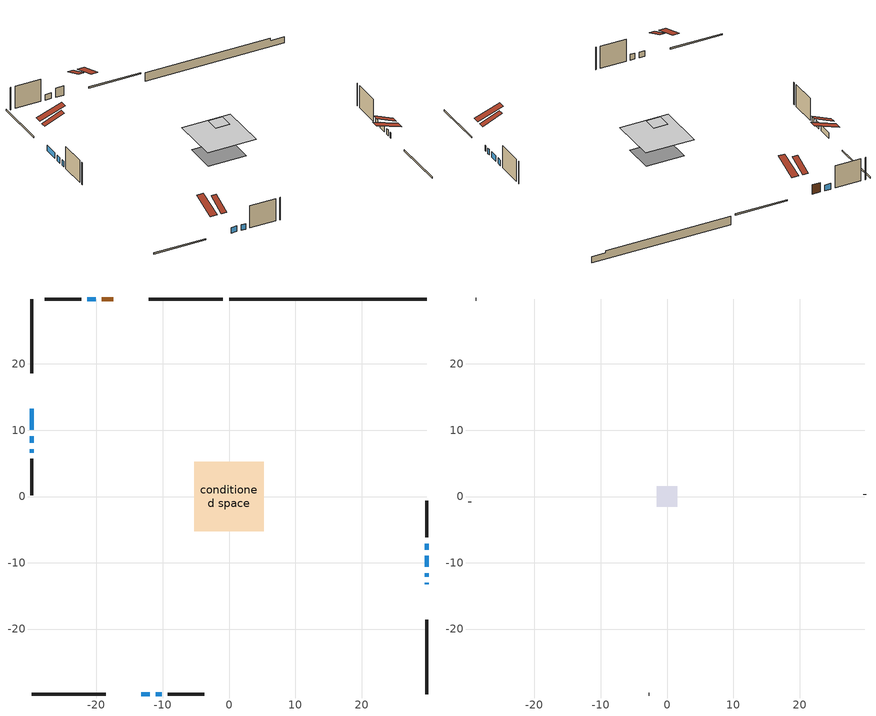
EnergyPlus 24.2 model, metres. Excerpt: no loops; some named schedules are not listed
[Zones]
conditioned space
 floor adiabatic (AdiabaticFloorConstruction): -5.24,-5.24 -5.24,5.24 5.24,5.24 5.24,-5.24 z3.42
 floor foundation (Slab1 construction): -4.09,-3.36 -4.09,3.36 4.09,3.36 4.09,-3.36 z-0.85
 wall outside (RimJoist1 construction): -0.93,29.81 -12.11,29.81 / -29.81,-29.81 -18.63,-29.81 / -29.81,29.81 -29.81,18.63 / 29.81,-29.81 29.81,-18.63 z0.98:1.28
 wall outside (AdiabaticWallConstruction 1): -17.48,29.81 -19.2,29.81 z0.98:3.01
 wall outside (AdiabaticWallConstruction): 29.81,-13.26 29.81,-13.04 / 29.81,-12.12 29.81,-11.56 / -13.25,-29.81 -11.98,-29.81 / -20.13,29.81 -21.4,29.81 / -29.81,13.25 -29.81,10.05 / -29.81,9.12 -29.81,8.08 / 29.81,-10.63 29.81,-8.95 / 29.81,-8.03 29.81,-7.11 / -11.06,-29.81 -10.14,-29.81 / -29.81,7.16 -29.81,6.6 z0.98:2.2
 wall outside (Wall1 construction): -22.33,29.81 -27.84,29.81 / -9.21,-29.81 -3.7,-29.81 / -29.81,5.67 -29.81,0.16 / 29.81,-6.18 29.81,-0.67 z0.98:5.86
 wall foundation (FoundationWall1 construction): 0,29.81,-0.85 0,29.81,0.98 26.83,29.81,0.98 26.83,29.81,0.52 29.81,29.81,0.52 29.81,29.81,-0.85
 window (WindowConstruction): 29.81,-13.25 29.81,-13.05 z0.98:2.2
 window (WindowConstruction 9): 29.81,-12.12 29.81,-11.56 z0.98:2.2
 window (WindowConstruction 1): -13.25,-29.81 -11.98,-29.81 z0.98:2.2
 window (WindowConstruction 2): -20.13,29.81 -21.4,29.81 z0.98:2.2
 window (WindowConstruction 3): -29.81,13.25 -29.81,10.05 z0.98:2.2
 window (WindowConstruction 4): -29.81,9.12 -29.81,8.08 z0.98:2.2
 window (WindowConstruction 5): 29.81,-10.63 29.81,-8.95 z0.98:2.2
 window (WindowConstruction 6): 29.81,-8.02 29.81,-7.11 z0.98:2.2
 window (WindowConstruction 7): -11.06,-29.81 -10.14,-29.81 z0.98:2.2
 window (WindowConstruction 8): -29.81,7.15 -29.81,6.6 z0.98:2.2
 door (Door): -17.48,29.81 -19.2,29.81 z0.98:3.01
 ceiling adiabatic (AdiabaticFloorConstruction): 5.24,-5.24 5.24,5.24 -5.24,5.24 -5.24,-5.24 z3.42
 roof outside (Roof1 construction): -14.49,29.81,5.86 -14.49,24.28,7.7 -13.04,24.28,7.7 -13.04,29.81,5.86; -16.24,-29.81,5.86 -16.24,-24.28,7.7 -17.7,-24.28,7.7 -17.7,-29.81,5.86; -29.81,16.24,5.86 -24.28,16.24,7.7 -24.28,17.7,7.7 -29.81,17.7,5.86; 29.81,-16.24,5.86 24.28,-16.24,7.7 24.28,-17.7,7.7 29.81,-17.7,5.86
attic - vented
 floor to conditioned space (Floor1 construction Reversed): -1.54,-1.54 -1.54,1.54 1.54,1.54 1.54,-1.54 z5.86
 floor to conditioned space (Floor2 construction Reversed): -1.54,-1.54 -1.54,1.54 1.54,1.54 1.54,-1.54 z5.86
 wall outside (Wall3 construction): -28.77,29.81 -28.88,29.81 / -2.78,-29.81 -2.66,-29.81 / -29.81,-0.77 -29.81,-0.89 / 29.81,0.26 29.81,0.37 z0.98:5.86
 roof outside (Roof2 construction): -16.56,29.81,5.86 -16.56,25.63,7.6 -15.42,25.63,7.6 -15.42,29.81,5.86; -14.18,-29.81,5.86 -14.18,-25.63,7.6 -15.32,-25.63,7.6 -15.32,-29.81,5.86; -29.81,14.18,5.86 -25.63,14.18,7.6 -25.63,15.32,7.6 -29.81,15.32,5.86; 29.81,-14.18,5.86 25.63,-14.18,7.6 25.63,-15.32,7.6 29.81,-15.32,5.86
[Building]
Building 1: Terrain=Suburbs
[Site:Location]
Montreal Intl AP_QC: Latitude {deg}=45.47; Longitude {deg}=-73.74; Time Zone {hr}=-5; Elevation {m}=36; Keep Site Location Information=Yes
[Site:GroundTemperature:Shallow]
2.07863, -0.316383, -0.508184, 0.628371, 5.19101, 9.73239, 13.6695, 16.1636, 16.3755, 14.347, 10.5102, 6.10817
[Site:WaterMainsTemperature]
Calculation Method=Schedule; Temperature Schedule=mains temperature schedule
[Material] Roughness=Rough; Thermal Absorptance=0.9
Name | Thickness {m} | Conductivity {W/m-K} | Density {kg/m3} | Specific Heat {J/kg-K} | Solar Absorptance | Visible Absorptance
asphalt or fiberglass shingles | 0.00635 | 0.162714 | 1121.4 | 1465.45 | 0.4 | 0.4
ceiling stud and cavity | 0.0889 | 7.21176 | 20.9862 | 1087.66 | 0.7 | 0.7
ceiling stud and cavity 1 | 0.1397 | 0.0763592 | 65.682 | 1177.47 | 0.7 | 0.7
concrete 4.0 in. | 0.1016 | 1.803125 | 2242.8 | 837.4 | 0.7 | 0.7
concrete 8.0 in. | 0.2032 | 1.803125 | 2242.8 | 837.4 | 0.7 | 0.7
door material | 0.04445 | 0.188738 | 512.64 | 1214.23 | 0.7 | 0.7
exterior vertical ins | 0.0536725 | 0.029427 | 32.04 | 1214.23 | 0.7 | 0.7
floor covering | 0.0127 | 0.0433444 | 54.468 | 1339.84 | 0.6 | 0.6
floor rigid ins; wall rigid ins | 0.512978 | 0.029427 | 32.04 | 1214.23 | 0.7 | 0.7
floor stud and cavity | 0.1397 | 1.75129 | 37.0049 | 1207.88 | 0.7 | 0.7
furniture material conditioned space 1 | 0.1524 | 0.115458 | 640.8 | 1214.23 | 0.6 | 0.6
gypsum board | 0.0127 | 0.160291 | 801 | 837.4 | 0.6 | 0.6
gypsum board 1 | 0.00254 | 0.160291 | 801 | 837.4 | 0.6 | 0.6
gypsum board 2 | 0.0127 | 0.160291 | 801 | 837.4 | 0.7 | 0.7
osb sheathing 0.5 in. | 0.0127 | 0.115458 | 512.64 | 1214.23 | 0.7 | 0.7
osb sheathing 0.75 in. | 0.01905 | 0.115458 | 512.64 | 1214.23 | 0.7 | 0.7
rim joist stud and cavity | 0.0508 | 0.126838 | 50.32683 | 1063.81 | 0.6 | 0.6
roof rigid ins | 0.051816 | 0.029427 | 32.04 | 1214.23 | 0.7 | 0.7
roof stud and cavity | 0.2032 | 0.135163 | 78.34581 | 1123.46 | 0.7 | 0.7
wall stud and cavity | 0.1397 | 0.139681 | 139.0536 | 1170.24 | 0.7 | 0.7
wall stud and cavity 1 | 0.0889 | 6.1454 | 50.32683 | 1063.81 | 0.6 | 0.6
wall stud and cavity 2 | 0.0889 | 0.380278 | 52.3479 | 1209.89 | 0.7 | 0.7
wall stud and cavity 3 | 0.0889 | 0.391764 | 83.0341 | 1211.67 | 0.7 | 0.7
wood siding | 0.0254 | 0.102417 | 544.68 | 1172.36 | 0.4 | 0.4
wood siding 1 | 0.00254 | 0.102417 | 544.68 | 1172.36 | 0.4 | 0.4
wood siding 2; wood siding 3; wood siding 4 | 0.0254 | 0.102417 | 544.68 | 1172.36 | 0.7 | 0.7
[WindowMaterial:SimpleGlazingSystem]
Name | U-Factor {W/m2-K} | Solar Heat Gain Coefficient
WindowMaterial | 6.41784 | 0.55
WindowMaterial 1 | 4.403289 | 0.67
WindowMaterial 2 | 2.94859 | 0.63
WindowMaterial 3 | 3.77928 | 0.6
WindowMaterial 4 | 3.38295 | 0.61
WindowMaterial 5 | 4.68378 | 0.66
WindowMaterial 6 | 5.40489 | 0.52
[Construction]
AdiabaticFloorConstruction: floor stud and cavity, floor rigid ins, osb sheathing 0.75 in., floor covering
AdiabaticWallConstruction: wood siding 3, wall rigid ins, wall stud and cavity 2, gypsum board
AdiabaticWallConstruction 1: wood siding 4, wall rigid ins, wall stud and cavity 2, gypsum board
Door: door material
Floor1 construction Reversed: gypsum board 1, ceiling stud and cavity
Floor2 construction Reversed: gypsum board, ceiling stud and cavity 1
FoundationWall1 construction: concrete 8.0 in., gypsum board 2
furniture construction conditioned space 1: furniture material conditioned space 1
PartitionWallConstruction: gypsum board, wall stud and cavity 3, gypsum board
RimJoist1 construction: wood siding 2, rim joist stud and cavity
Roof1 construction: asphalt or fiberglass shingles, roof rigid ins, osb sheathing 0.75 in., roof stud and cavity, gypsum board
Roof2 construction: asphalt or fiberglass shingles
Slab1 construction: concrete 4.0 in.
Wall1 construction: wood siding, osb sheathing 0.5 in., wall stud and cavity, gypsum board
Wall3 construction: wood siding 1, wall stud and cavity 1
WindowConstruction: WindowMaterial
WindowConstruction 1; WindowConstruction 2: WindowMaterial 1
WindowConstruction 3: WindowMaterial 2
WindowConstruction 4: WindowMaterial 3
WindowConstruction 5: WindowMaterial 4
WindowConstruction 6; WindowConstruction 7: WindowMaterial 5
WindowConstruction 8; WindowConstruction 9: WindowMaterial 6
[Zone] Multiplier=1; Part of Total Floor Area=Yes
Name | Volume {m3}
attic - vented | 5.29216
conditioned space | 360.2
[Space]
Name | Zone | Volume {m3}
attic - vented 1 | attic - vented | 5.29216
conditioned space 1 | conditioned space | 360.2
[ZoneInfiltration:EffectiveLeakageArea]
infil attic - vented 1: Zone or Space=attic - vented 1; Schedule=Always On Discrete; Effective Air Leakage Area {cm2}=758.4; Stack Coefficient=0.000460337; Wind Coefficient=1.44963e-05
[ZoneMixing]
whole house fan mix: Zone or Space=attic - vented; Schedule=Always On Continuous; Design Flow Rate Calculation Method=Flow/Zone; Design Flow Rate {m3/s}=0; Source Zone or Space=conditioned space
[SurfaceProperty:ExposedFoundationPerimeter]
Slab1: Exposed Perimeter Calculation Method=TotalExposedPerimeter; Total Exposed Perimeter {m}=29.809
[InternalMass] Zone or ZoneList=conditioned space; Space or SpaceList=conditioned space 1
Name | Construction | Surface Area {m2}
furniture mass conditioned space 1 | furniture construction conditioned space 1 | 66.0002
partition wall mass | PartitionWallConstruction | 165
[Lights]
interior lighting: Zone or ZoneList or Space or SpaceList=conditioned space 1; Schedule=interior lighting schedule; Design Level Calculation Method=LightingLevel; Lighting Level {W}=343.2; Return Air Fraction=0; Fraction Radiant=0.6; Fraction Visible=0.2; Fraction Replaceable=1
[People]
occupants: Zone or ZoneList or Space or SpaceList=conditioned space 1; Number of People Schedule=occupants schedule; Number of People Calculation Method=People; Number of People=3; Fraction Radiant=0.314171; Sensible Heat Fraction=0.56303; Activity Level Schedule=occupants activity schedule; Carbon Dioxide Generation Rate {m3/s-W}=0; Enable ASHRAE 55 Comfort Warnings=No; Mean Radiant Temperature Calculation Type=EnclosureAveraged
[ElectricEquipment] Zone or ZoneList or Space or SpaceList=conditioned space 1; Design Level Calculation Method=EquipmentLevel
Name | Schedule | Design Level {W} | Fraction Latent | Fraction Radiant | Fraction Lost
clothes dryer | clothes dryer schedule | 140.772 | 0.015 | 0.081 | 0.85
clothes washer | clothes washer schedule | 32.1985 | 0.03 | 0.162 | 0.7
cooking range | cooking range schedule | 215.147 | 0.08 | 0.432 | 0.2
dishwasher | dishwasher schedule | 66.8632 | 0.3 | 0.18 | 0.4
fridge | fridge schedule | 72.9452 | 0 | 0.6 | 0
mech vent bath fan 0 | mech vent bath fan 0 schedule | 50.2 | 0 | 0 | 1
mech vent bath fan 1 | mech vent bath fan 1 schedule | 50.2 | 0 | 0 | 1
mech vent house fan | mech vent house fan schedule | 0 | 0 | 0 | 1
mech vent house fan cfis | mech vent house fan cfis schedule | 0 | 0 | 0 | 0
mech vent range fan 0 | mech vent range fan 0 schedule | 57 | 0 | 0 | 1
misc plug loads | misc plug loads schedule | 494.7 | 0.045 | 0.513 | 0.1
whole house fan | Always On Discrete | 0 | 0 | 0 | 1
[OtherEquipment] Zone or ZoneList or Space or SpaceList=conditioned space 1; Design Level Calculation Method=EquipmentLevel
Name | Fuel Type | Schedule | Design Level {W} | Fraction Latent | Fraction Radiant | Fraction Lost
clothes dryer 1 | Electricity | clothes dryer schedule | 0 | 0.015 | 0.081 | 0.85
cooking range 1 | Electricity | cooking range schedule | 0 | 0.08 | 0.432 | 0.2
general water use latent | None | general water use schedule | 62.594 | 1 | 0 | 0
general water use sensible | None | general water use schedule | -61.6891 | 0 | 0.6 | 0
mech vent house fan latent load | None | Always On Discrete | 0 | 1 | 0 | 0
mech vent house fan sensible load | None | Always On Discrete | 0 | 0 | 0 | 0
water heater energy adjustment1 | Electricity | Always On Discrete | 0.01 | 0 | 0 | 1
[ZoneInfiltration:DesignFlowRate] Zone or ZoneList or Space or SpaceList=conditioned space 1; Schedule=Always On Discrete; Design Flow Rate Calculation Method=Flow/Zone; Design Flow Rate {m3/s}=0
infil flow; natural vent flow; whole house fan flow
[ZoneControl:Thermostat]
conditioned space Thermostat: Zone or ZoneList=conditioned space; Control Type Schedule=conditioned space Thermostat Schedule; Control 1=conditioned space temperature setpoint; Temperature Difference Between Cutout And Setpoint {deltaC}=0
[ZoneHVAC:Baseboard:Convective:Electric]
electric baseboard: Availability Schedule=Always On Discrete; Heating Design Capacity {W}=12884.3; Efficiency=1
[AirLoopHVAC:UnitarySystem]
unit heater unitary system: Control Type=Load; Controlling Zone or Thermostat Location=conditioned space; Dehumidification Control Type=None; Availability Schedule=Always On Discrete; Supply Fan=unit heater supply fan; Fan Placement=BlowThrough; Supply Air Fan Operating Mode Schedule=unit heater auto fan schedule; Heating Coil=unit heater htg coil; DX Heating Coil Sizing Ratio=1; Use DOAS DX Cooling Coil=No; Minimum Supply Air Temperature {C}=2; Latent Load Control=SensibleOnlyLoadControl; Cooling Supply Air Flow Rate Method=None; Heating Supply Air Flow Rate Method=SupplyAirFlowRate; Heating Supply Air Flow Rate {m3/s}=0.00141584; No Load Supply Air Flow Rate Method=SupplyAirFlowRate; No Load Supply Air Flow Rate {m3/s}=0; No Load Supply Air Flow Rate Control Set To Low Speed=Yes; Maximum Supply Air Temperature {C}=48.8889; Maximum Outdoor Dry-Bulb Temperature for Supplemental Heater Operation {C}=21; Ancillary On-Cycle Electric Power {W}=0; Ancillary Off-Cycle Electric Power {W}=0
[Fan:SystemModel]
unit heater supply fan: Availability Schedule=Always On Discrete; Design Maximum Air Flow Rate {m3/s}=0.00141584; Speed Control Method=Discrete; Electric Power Minimum Flow Rate Fraction=0.2; Design Pressure Rise {Pa}=500; Motor Efficiency=1; Motor In Air Stream Fraction=1; Design Electric Power Consumption {W}=Autosize; Design Power Sizing Method=PowerPerFlow; Electric Power Per Unit Flow Rate {W/(m3/s)}=1e-06; Electric Power Per Unit Flow Rate Per Unit Pressure {W/((m3/s)-Pa)}=1.66667; Fan Total Efficiency=0.7; Motor Loss Radiative Fraction=0; Number of Speeds=1; Speed Flow Fraction 1=1; Speed Electric Power Fraction 1=1
[Coil:Heating:Fuel]
unit heater htg coil: Availability Schedule=Always On Discrete; Fuel Type=OtherFuel1; Burner Efficiency=0.3; Nominal Capacity {W}=0.293071; On Cycle Parasitic Electric Load {W}=0; Off Cycle Parasitic Fuel Load {W}=0
[Zone equipment]
conditioned space: electric baseboard, unit heater unitary system
[Foundation:Kiva]
Foundation Kiva 1: Initial Indoor Air Temperature {C}=18; Wall Height Above Grade {m}=0.979993; Wall Depth Below Slab {m}=0.2032; Custom Block Material Name 1=exterior vertical ins; Custom Block Depth 1 {m}=1.82999; Custom Block X Position 1 {m}=0.2159; Custom Block Z Position 1 {m}=0
[Foundation:Kiva:Settings]
Soil Conductivity {W/m-K}=0.849921; Soil Density {kg/m3}=1842.3; Soil Specific Heat {J/kg-K}=418.7; Ground Solar Absorptivity=0.9; Ground Thermal Absorptivity=0.9; Ground Surface Roughness {m}=0.03; Far-Field Width {m}=40; Deep-Ground Boundary Condition=ZeroFlux; Deep-Ground Depth {m}=40; Minimum Cell Dimension {m}=0.2; Maximum Cell Growth Coefficient=3; Simulation Timestep=Timestep
[Exterior:Lights]
exterior lighting: Schedule=exterior lighting schedule; Design Level {W}=75.6
[EnergyManagementSystem:GlobalVariable]
infil_program_Qfan
infil_program_Qinf
natural_vent_program_Qnv
natural_vent_program_Qwhf
[EnergyManagementSystem:Sensor]
Name | Output:Variable or Output:Meter Index Key | Output:Variable or Output:Meter
airflow_gain | infil flow | Infiltration Sensible Heat Gain Energy
airflow_gain_1 | natural vent flow | Infiltration Sensible Heat Gain Energy
airflow_gain_2 | whole house fan flow | Infiltration Sensible Heat Gain Energy
airflow_loss | infil flow | Infiltration Sensible Heat Loss Energy
airflow_loss_1 | natural vent flow | Infiltration Sensible Heat Loss Energy
airflow_loss_2 | whole house fan flow | Infiltration Sensible Heat Loss Energy
clg_load_cond |  | Cooling:EnergyTransfer:Zone:CONDITIONED SPACE
clg_sp_s; clg_sp_s_1 | cooling setpoint | Schedule Value
clothes_dryer_exhaust_0_sch_s | clothes dryer exhaust 0 schedule | Schedule Value
conditioned_space_clg_unmet_s | conditioned space | Zone Cooling Setpoint Not Met Time
conditioned_space_htg_unmet_s | conditioned space | Zone Heating Setpoint Not Met Time
cool_season | cooling season schedule | Schedule Value
fridge_tin_s | conditioned space | Zone Mean Air Temperature
htg_load_cond |  | Heating:EnergyTransfer:Zone:CONDITIONED SPACE
htg_sp_s; htg_sp_s_1 | heating setpoint | Schedule Value
ig_ee_conv | clothes dryer | Electric Equipment Convective Heating Energy
ig_ee_conv_2 | cooking range | Electric Equipment Convective Heating Energy
ig_ee_conv_4 | fridge | Electric Equipment Convective Heating Energy
ig_ee_conv_5 | misc plug loads | Electric Equipment Convective Heating Energy
ig_ee_conv_6 | whole house fan | Electric Equipment Convective Heating Energy
ig_ee_rad | clothes dryer | Electric Equipment Radiant Heating Energy
ig_ee_rad_2 | cooking range | Electric Equipment Radiant Heating Energy
ig_ee_rad_4 | fridge | Electric Equipment Radiant Heating Energy
ig_ee_rad_5 | misc plug loads | Electric Equipment Radiant Heating Energy
ig_ee_rad_6 | whole house fan | Electric Equipment Radiant Heating Energy
ig_lgt_conv | interior lighting | Lights Convective Heating Energy
ig_lgt_rad | interior lighting | Lights Radiant Heating Energy
ig_lgt_vis | interior lighting | Lights Visible Radiation Heating Energy
ig_oe_conv | clothes dryer 1 | Other Equipment Convective Heating Energy
ig_oe_conv_1 | cooking range 1 | Other Equipment Convective Heating Energy
ig_oe_conv_2 | general water use latent | Other Equipment Convective Heating Energy
ig_oe_conv_3 | general water use sensible | Other Equipment Convective Heating Energy
ig_oe_conv_4 | water heater energy adjustment1 | Other Equipment Convective Heating Energy
ig_oe_rad | clothes dryer 1 | Other Equipment Radiant Heating Energy
ig_oe_rad_1 | cooking range 1 | Other Equipment Radiant Heating Energy
ig_oe_rad_2 | general water use latent | Other Equipment Radiant Heating Energy
ig_oe_rad_3 | general water use sensible | Other Equipment Radiant Heating Energy
ig_oe_rad_4 | water heater energy adjustment1 | Other Equipment Radiant Heating Energy
ig_ppl_conv | occupants | People Convective Heating Energy
ig_ppl_rad | occupants | People Radiant Heating Energy
im_conv | furniture mass conditioned space 1 | Surface Inside Face Convection Heat Gain Energy
im_conv_1 | partition wall mass | Surface Inside Face Convection Heat Gain Energy
im_ig | furniture mass conditioned space 1 | Surface Inside Face Internal Gains Radiation Heat Gain Energy
im_ig_1 | partition wall mass | Surface Inside Face Internal Gains Radiation Heat Gain Energy
im_lgt | furniture mass conditioned space 1 | Surface Inside Face Lights Radiation Heat Gain Energy
im_lgt_1 | partition wall mass | Surface Inside Face Lights Radiation Heat Gain Energy
im_sol | furniture mass conditioned space 1 | Surface Inside Face Solar Radiation Heat Gain Energy
im_sol_1 | partition wall mass | Surface Inside Face Solar Radiation Heat Gain Energy
im_surf | furniture mass conditioned space 1 | Surface Inside Face Net Surface Thermal Radiation Heat Gain Energy
im_surf_1 | partition wall mass | Surface Inside Face Net Surface Thermal Radiation Heat Gain Energy
mech_vent_bath_fan_0_sch_s | mech vent bath fan 0 schedule | Schedule Value
mech_vent_bath_fan_1_sch_s | mech vent bath fan 1 schedule | Schedule Value
mech_vent_range_fan_0_sch_s | mech vent range fan 0 schedule | Schedule Value
mv_conv | mech vent bath fan 0 | Electric Equipment Convective Heating Energy
mv_conv_1 | mech vent bath fan 1 | Electric Equipment Convective Heating Energy
mv_conv_2 | mech vent house fan | Electric Equipment Convective Heating Energy
mv_conv_3 | mech vent house fan cfis | Electric Equipment Convective Heating Energy
mv_conv_4 | mech vent range fan 0 | Electric Equipment Convective Heating Energy
mv_conv_5 | mech vent house fan latent load | Other Equipment Convective Heating Energy
mv_conv_6 | mech vent house fan sensible load | Other Equipment Convective Heating Energy
mv_rad | mech vent bath fan 0 | Electric Equipment Radiant Heating Energy
mv_rad_1 | mech vent bath fan 1 | Electric Equipment Radiant Heating Energy
mv_rad_2 | mech vent house fan | Electric Equipment Radiant Heating Energy
mv_rad_3 | mech vent house fan cfis | Electric Equipment Radiant Heating Energy
mv_rad_4 | mech vent range fan 0 | Electric Equipment Radiant Heating Energy
mv_rad_5 | mech vent house fan latent load | Other Equipment Radiant Heating Energy
mv_rad_6 | mech vent house fan sensible load | Other Equipment Radiant Heating Energy
natural_vent_s | natural vent schedule | Schedule Value
out_pb_s |  | Site Outdoor Air Barometric Pressure
out_wt_s |  | Site Outdoor Air Humidity Ratio
site_vw_s |  | Site Wind Speed
ss_back_out | Window1 | Surface Window Shortwave from Zone Back Out Window Heat Transfer Rate
ss_back_out_1 | Window11 | Surface Window Shortwave from Zone Back Out Window Heat Transfer Rate
ss_back_out_2 | Window2 | Surface Window Shortwave from Zone Back Out Window Heat Transfer Rate
ss_back_out_3 | Window3 | Surface Window Shortwave from Zone Back Out Window Heat Transfer Rate
ss_back_out_4 | Window4 | Surface Window Shortwave from Zone Back Out Window Heat Transfer Rate
ss_back_out_5 | Window5 | Surface Window Shortwave from Zone Back Out Window Heat Transfer Rate
ss_back_out_6 | Window6 | Surface Window Shortwave from Zone Back Out Window Heat Transfer Rate
ss_back_out_7 | Window7 | Surface Window Shortwave from Zone Back Out Window Heat Transfer Rate
ss_back_out_8 | Window8 | Surface Window Shortwave from Zone Back Out Window Heat Transfer Rate
ss_back_out_9 | Window9 | Surface Window Shortwave from Zone Back Out Window Heat Transfer Rate
ss_conv | Door1 | Surface Inside Face Convection Heat Gain Energy
ss_conv_1 | Window1 | Surface Inside Face Convection Heat Gain Energy
ss_conv_10 | Window9 | Surface Inside Face Convection Heat Gain Energy
ss_conv_2 | Window11 | Surface Inside Face Convection Heat Gain Energy
ss_conv_3 | Window2 | Surface Inside Face Convection Heat Gain Energy
ss_conv_4 | Window3 | Surface Inside Face Convection Heat Gain Energy
ss_conv_5 | Window4 | Surface Inside Face Convection Heat Gain Energy
ss_conv_6 | Window5 | Surface Inside Face Convection Heat Gain Energy
ss_conv_7 | Window6 | Surface Inside Face Convection Heat Gain Energy
ss_conv_8 | Window7 | Surface Inside Face Convection Heat Gain Energy
ss_conv_9 | Window8 | Surface Inside Face Convection Heat Gain Energy
ss_ig | Door1 | Surface Inside Face Internal Gains Radiation Heat Gain Energy
ss_ig_1 | Window1 | Surface Inside Face Internal Gains Radiation Heat Gain Energy
ss_ig_10 | Window9 | Surface Inside Face Internal Gains Radiation Heat Gain Energy
ss_ig_2 | Window11 | Surface Inside Face Internal Gains Radiation Heat Gain Energy
ss_ig_3 | Window2 | Surface Inside Face Internal Gains Radiation Heat Gain Energy
ss_ig_4 | Window3 | Surface Inside Face Internal Gains Radiation Heat Gain Energy
ss_ig_5 | Window4 | Surface Inside Face Internal Gains Radiation Heat Gain Energy
ss_ig_6 | Window5 | Surface Inside Face Internal Gains Radiation Heat Gain Energy
ss_ig_7 | Window6 | Surface Inside Face Internal Gains Radiation Heat Gain Energy
ss_ig_8 | Window7 | Surface Inside Face Internal Gains Radiation Heat Gain Energy
ss_ig_9 | Window8 | Surface Inside Face Internal Gains Radiation Heat Gain Energy
ss_lgt | Door1 | Surface Inside Face Lights Radiation Heat Gain Energy
ss_sol | Door1 | Surface Inside Face Solar Radiation Heat Gain Energy
ss_surf | Door1 | Surface Inside Face Net Surface Thermal Radiation Heat Gain Energy
ss_surf_1 | Window1 | Surface Inside Face Net Surface Thermal Radiation Heat Gain Energy
ss_surf_10 | Window9 | Surface Inside Face Net Surface Thermal Radiation Heat Gain Energy
ss_surf_2 | Window11 | Surface Inside Face Net Surface Thermal Radiation Heat Gain Energy
ss_surf_3 | Window2 | Surface Inside Face Net Surface Thermal Radiation Heat Gain Energy
ss_surf_4 | Window3 | Surface Inside Face Net Surface Thermal Radiation Heat Gain Energy
ss_surf_5 | Window4 | Surface Inside Face Net Surface Thermal Radiation Heat Gain Energy
ss_surf_6 | Window5 | Surface Inside Face Net Surface Thermal Radiation Heat Gain Energy
ss_surf_7 | Window6 | Surface Inside Face Net Surface Thermal Radiation Heat Gain Energy
ss_surf_8 | Window7 | Surface Inside Face Net Surface Thermal Radiation Heat Gain Energy
ss_surf_9 | Window8 | Surface Inside Face Net Surface Thermal Radiation Heat Gain Energy
ss_trans_in | Window1 | Surface Window Transmitted Solar Radiation Rate
ss_trans_in_1 | Window11 | Surface Window Transmitted Solar Radiation Rate
ss_trans_in_2 | Window2 | Surface Window Transmitted Solar Radiation Rate
ss_trans_in_3 | Window3 | Surface Window Transmitted Solar Radiation Rate
ss_trans_in_4 | Window4 | Surface Window Transmitted Solar Radiation Rate
ss_trans_in_5 | Window5 | Surface Window Transmitted Solar Radiation Rate
ss_trans_in_6 | Window6 | Surface Window Transmitted Solar Radiation Rate
ss_trans_in_7 | Window7 | Surface Window Transmitted Solar Radiation Rate
ss_trans_in_8 | Window8 | Surface Window Transmitted Solar Radiation Rate
ss_trans_in_9 | Window9 | Surface Window Transmitted Solar Radiation Rate
ss_trans_out | Window1 | Surface Inside Face Initial Transmitted Diffuse Transmitted Out Window Solar Radiation Rate
ss_trans_out_1 | Window11 | Surface Inside Face Initial Transmitted Diffuse Transmitted Out Window Solar Radiation Rate
ss_trans_out_2 | Window2 | Surface Inside Face Initial Transmitted Diffuse Transmitted Out Window Solar Radiation Rate
ss_trans_out_3 | Window3 | Surface Inside Face Initial Transmitted Diffuse Transmitted Out Window Solar Radiation Rate
ss_trans_out_4 | Window4 | Surface Inside Face Initial Transmitted Diffuse Transmitted Out Window Solar Radiation Rate
ss_trans_out_5 | Window5 | Surface Inside Face Initial Transmitted Diffuse Transmitted Out Window Solar Radiation Rate
